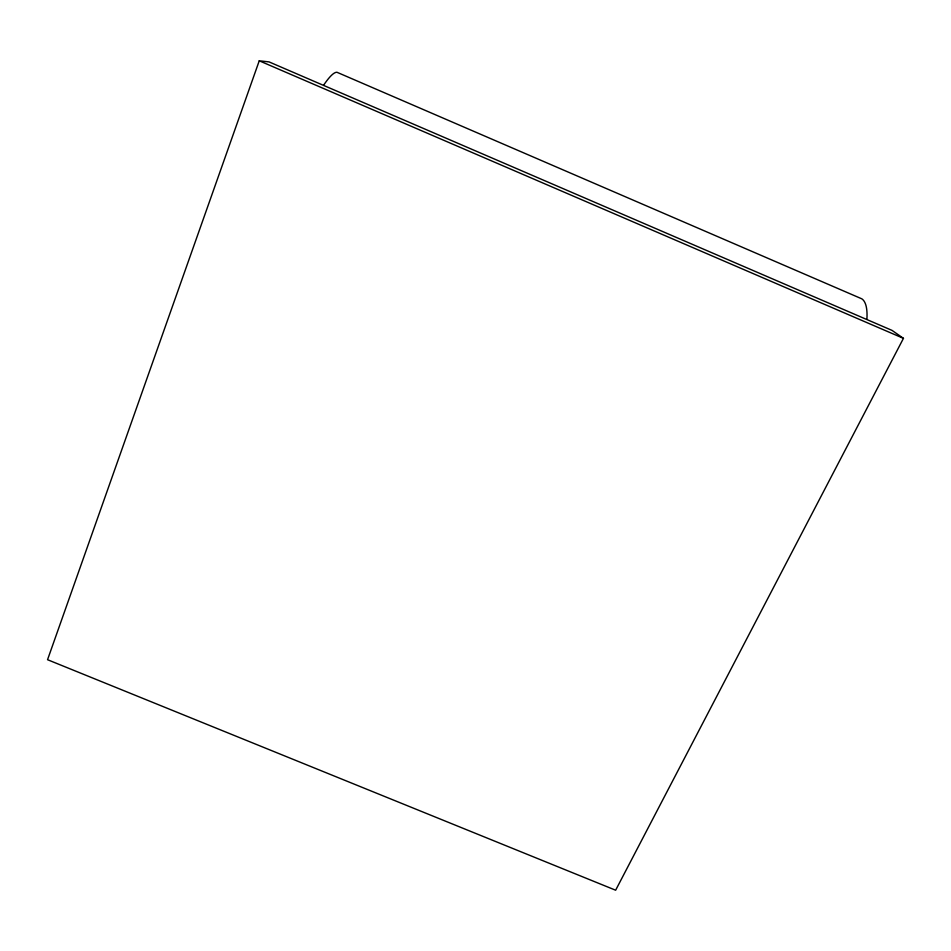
<?xml version="1.0" encoding="UTF-8"?>
<svg xmlns="http://www.w3.org/2000/svg" width="951" height="951" viewBox="0 0 951 951"><rect width="100%" height="100%" fill="white"/><g stroke="black" fill="none" stroke-linecap="round" stroke-linejoin="round"><path stroke-width="1.43" d="M259.254 60.793L47.55 659.709L615.642 890.207L903.45 338.354L892.026 330.389L269.074 61.91L259.254 60.793L903.45 338.354M866.896 319.298A100.117 26.176 -64.7 0 0 861.784 298.816L337.034 72.3A102.042 15.252 -68.7 0 0 323.649 85.162"/></g></svg>
